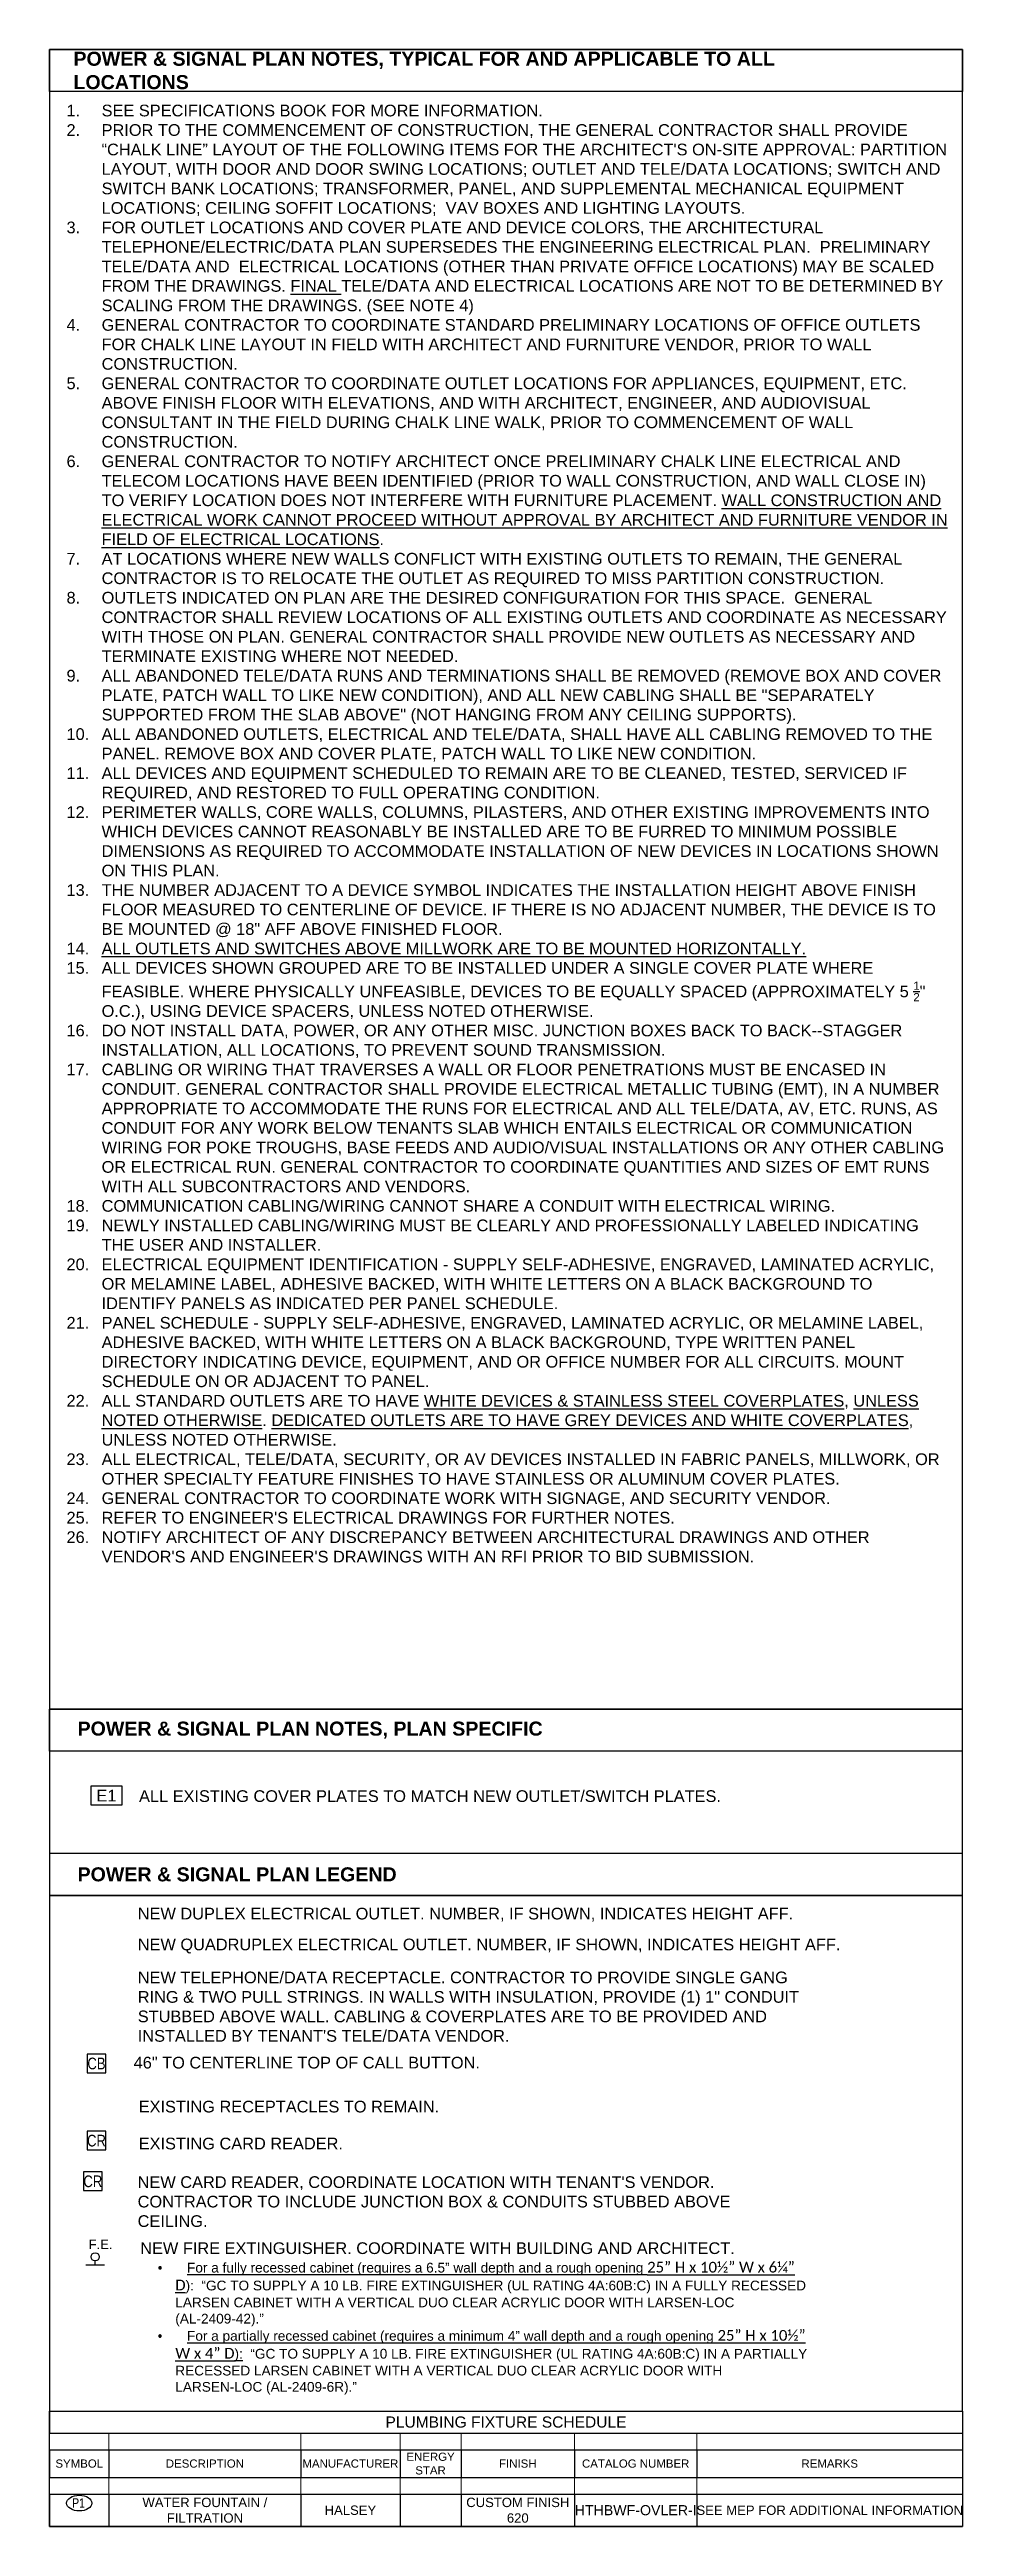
# Model space of a CAD drawing. Header units: inches. Extents: x 503 to 8577, y -31 to 2088.
# Drawn here: x 7797 to 8577, y -31 to 2088 of the extents above.
import ezdxf
from ezdxf.enums import TextEntityAlignment as Align

# ---------------------------------------------------------------- set-up
doc = ezdxf.new("R2010")
doc.units = ezdxf.units.IN
doc.header["$LTSCALE"] = 96
doc.header["$MEASUREMENT"] = 0
for name, color, linetype in [('A-Anno-PwrS', 7, 'Continuous'), ('A-Powr-Exst', 15, 'Continuous'), ('A-Powr-Neww', 4, 'Continuous'), ('Legend 300$0$A-Anno-PwrS', 7, 'Continuous'), ('Legend 300$0$A-Powr-Neww', 4, 'Continuous')]:
    doc.layers.add(name, color=color, linetype=linetype)
doc.styles.add('OTJ_Title1', font='swiss.ttf')
doc.styles.add('XFINE_0', font='swissl.ttf')
doc.styles.add('XFINE_1', font='swissl.ttf', dxfattribs={"height": 1.25})
doc.styles.add('XFINE_1-8', font='swissl.ttf', dxfattribs={"height": 10})

# ---------------------------------------------------------------- blocks, each defined once
blk = doc.blocks.new('multi-note')
at = {"color": 4}
blk.add_lwpolyline([(-1.67, -1), (1.67, -1), (1.67, 1), (-1.67, 1)], close=True, dxfattribs=at)
at = {"color": 0, "style": 'XFINE_0', "width": 0.8}
blk.add_attdef('MULTI-NOTE', text='', height=1, dxfattribs=at).set_placement((0, 0), align=Align.MIDDLE_CENTER)
blk = doc.blocks.new('A$C5B9C77E0')
at = {"linetype": 'Continuous', "lineweight": -3}
for points in [[(8, 0), (8, 3.4)], [(0, 0), (16, 0)]]:
    blk.add_lwpolyline(points, dxfattribs=at)
blk.add_circle((8, 6.8), 3.48, dxfattribs=at)
at = {"linetype": 'Continuous', "lineweight": -3, "insert": (2.4, 21.5), "char_height": 8, "width": 16.689, "attachment_point": 1, "style": 'XFINE_1-8'}
blk.add_mtext('F.E.', dxfattribs=at)
blk = doc.blocks.new('A$C63DA0F89')
at = {"color": 0, "linetype": 'ByBlock', "lineweight": -2}
blk.add_lwpolyline([(8.8, 0), (24.8, 0), (24.8, 16), (8.8, 16)], close=True, dxfattribs=at)
at = {"color": 0, "linetype": 'ByBlock', "lineweight": -2, "style": 'OTJ_Title1', "flags": 8}
blk.add_attdef('CODE', text='', height=8, dxfattribs=at).set_placement((16.8, 8), align=Align.MIDDLE)
blk = doc.blocks.new('*T199')
at = {"color": 0, "linetype": 'ByBlock', "lineweight": -2, "transparency": 16777216}
for p, q in [((0, 0), (780.4, 0)), ((0, 0), (0, -19)), ((780.4, 0), (780.4, -19)), ((50.8, -19), (780.4, -19)), ((0, -33.1), (0, -56.9)), ((50.8, -33.1), (50.8, -56.9)), ((214.8, -33.1), (214.8, -56.9)), ((299.6, -33.1), (351.9, -33.1)), ((299.6, -33.1), (299.6, -56.9)), ((351.9, -33.1), (351.9, -56.9)), ((448.7, -33.1), (448.7, -56.9)), ((553.5, -33.1), (553.5, -56.9)), ((780.4, -33.1), (780.4, -56.9)), ((299.6, -56.9), (351.9, -56.9)), ((0, -71.1), (0, -98.8)), ((50.8, -71.1), (50.8, -98.8)), ((214.8, -71.1), (214.8, -98.8)), ((299.6, -71.1), (299.6, -98.8)), ((351.9, -71.1), (351.9, -98.8)), ((448.7, -71.1), (448.7, -98.8)), ((553.5, -71.1), (553.5, -98.8)), ((780.4, -71.1), (780.4, -98.8))]:
    blk.add_line(p, q, dxfattribs=at)
at = {"color": 0, "lineweight": -2, "transparency": 16777216}
for p, q in [((0, -19), (50.8, -19)), ((0, -33.1), (299.6, -33.1)), ((351.9, -33.1), (780.4, -33.1)), ((0, -56.9), (299.6, -56.9)), ((351.9, -56.9), (780.4, -56.9)), ((0, -71.1), (780.4, -71.1)), ((0, -98.8), (780.4, -98.8))]:
    blk.add_line(p, q, dxfattribs=at)
at = {"layer": 'DefPoints', "color": 8, "linetype": 'ByBlock', "lineweight": 0, "transparency": 16777216}
for p, q in [((0, -19), (0, -33.1)), ((50.8, -19), (50.8, -33.1)), ((214.8, -19), (214.8, -33.1)), ((299.6, -19), (299.6, -33.1)), ((351.9, -19), (351.9, -33.1)), ((448.7, -19), (448.7, -33.1)), ((553.5, -19), (553.5, -33.1)), ((780.4, -19), (780.4, -33.1)), ((0, -56.9), (0, -71.1)), ((50.8, -56.9), (50.8, -71.1)), ((214.8, -56.9), (214.8, -71.1)), ((299.6, -56.9), (299.6, -71.1)), ((351.9, -56.9), (351.9, -71.1)), ((448.7, -56.9), (448.7, -71.1)), ((553.5, -56.9), (553.5, -71.1)), ((780.4, -56.9), (780.4, -71.1))]:
    blk.add_line(p, q, dxfattribs=at)
at = {"color": 0, "transparency": 16777216, "attachment_point": 5}
for s, insert, char_height, width, style in [('PLUMBING FIXTURE SCHEDULE', (390.2, -9.5), 9.516, 775.878, 'OTJ_Title1'), ('{\\fSwis721 BT|b0|i0|c0|p34;SYMBOL}', (25.4, -45), 7, 46.272, 'OTJ_Title1'), ('{\\fSwis721 BT|b0|i0|c0|p34;DESCRIPTION}', (132.8, -45), 7, 159.381, 'OTJ_Title1'), ('{\\fSwis721 BT|b0|i0|c0|p34;MANUFACTURER}', (257.2, -45), 7, 80.272, 'OTJ_Title1'), ('{\\fSwis721 BT|b0|i0|c0|p34;ENERGY STAR}', (325.7, -45), 7, 47.67, 'OTJ_Title1'), ('{\\fSwis721 BT|b0|i0|c0|p34;FINISH}', (400.3, -45), 7, 92.272, 'OTJ_Title1'), ('CATALOG NUMBER', (501.1, -45), 7, 100.227, 'OTJ_Title1'), ('REMARKS', (667, -45), 7, 222.378, 'OTJ_Title1'), ('WATER FOUNTAIN / FILTRATION', (132.8, -84.9), 8, 159.381, 'XFINE_1-8'), ('HALSEY', (257.2, -84.9), 8, 80.272, 'XFINE_1-8'), ('CUSTOM FINISH 620', (400.3, -84.9), 8, 92.272, 'XFINE_1-8'), ('{\\H1.0833x;\\C256;HTHBWF-OVLER-I}', (501.1, -84.9), 8, 100.227, 'XFINE_1-8'), ('SEE MEP FOR ADDITIONAL INFORMATION', (667, -84.9), 8, 222.378, 'XFINE_1-8')]:
    blk.add_mtext(s, dxfattribs=dict(at, insert=insert, char_height=char_height, width=width, style=style))
blk = doc.blocks.new('A$C727C1CD3')
at = {"color": 0, "linetype": 'ByBlock', "lineweight": -2}
blk.add_ellipse((13.7, 6.7), major_axis=(10.8, 0), ratio=0.619048, dxfattribs=at)
at = {"layer": 'Legend 300$0$A-Powr-Neww', "style": 'XFINE_1', "width": 0.8, "flags": 8}
blk.add_attdef('EQUIP', text='', height=8, dxfattribs=at).set_placement((15, 7), align=Align.MIDDLE)

msp = doc.modelspace()

# ---------------------------------------------------------------- linework, layer by layer
at = {"layer": 'A-Anno-PwrS', "color": 5}
for points in [[(7796.5, 2088.1), (8576.9, 2088.1), (8576.9, 2052.1), (7796.5, 2052.1)], [(7796.5, 668.4), (8576.9, 668.6), (8576.9, 2088.1), (7796.5, 2088.1)], [(7796.5, 509), (8576.9, 509), (8576.9, 668.4), (7796.5, 668.4)], [(7796.5, 68), (8576.9, 68), (8576.9, 509), (7796.5, 509)], [(7796.5, 68), (8576.9, 68), (8576.9, -30.8), (7796.5, -30.8)]]:
    msp.add_lwpolyline(points, close=True, dxfattribs=at)
msp.add_lwpolyline([(8576.9, 632.4), (7796.5, 632.4), (7796.5, 668.4), (8576.9, 668.4)], dxfattribs=at)
at = {"layer": 'Legend 300$0$A-Anno-PwrS', "color": 5}
msp.add_lwpolyline([(8576.9, 545), (7796.5, 545), (7796.5, 509), (8576.9, 509)], dxfattribs=at)

# ---------------------------------------------------------------- block references
msp.add_blockref('*T199', (7796.5, 68))
at = {"layer": 'A-Anno-PwrS'}
ref = msp.add_blockref('multi-note', (7845.1, 594.4), dxfattribs=dict(at, xscale=8, yscale=8, zscale=8))
ref.add_attrib('MULTI-NOTE', 'E1', dxfattribs={"layer": '0', "color": 0, "height": 10, "style": 'XFINE_1-8'}).set_placement((7845.1, 594.4), align=Align.MIDDLE_CENTER)
ref = msp.add_blockref('A$C727C1CD3', (7808.2, -17.5), dxfattribs=at)
ref.add_attrib('EQUIP', 'P1', dxfattribs={"layer": 'Legend 300$0$A-Powr-Neww', "height": 8, "style": 'XFINE_1', "width": 0.8, "flags": 8}).set_placement((7821.3, -10.6), align=Align.MIDDLE)
at = {"layer": 'A-Powr-Exst'}
ref = msp.add_blockref('A$C63DA0F89', (7819.8, 291.3), dxfattribs=at)
ref.add_attrib('CODE', 'CR', dxfattribs={"layer": '0', "color": 0, "linetype": 'ByBlock', "lineweight": -2, "height": 10, "style": 'OTJ_Title1', "width": 0.8, "flags": 8}).set_placement((7836.6, 299.3), align=Align.MIDDLE)
at = {"layer": 'A-Powr-Neww', "color": 4, "linetype": 'Continuous', "lineweight": -3}
ref = msp.add_blockref('A$C63DA0F89', (7819.8, 357.3), dxfattribs=at)
ref.add_attrib('CODE', 'CB', dxfattribs={"layer": '0', "color": 0, "linetype": 'ByBlock', "lineweight": -2, "height": 10, "style": 'OTJ_Title1', "width": 0.8, "flags": 8}).set_placement((7836.6, 365.3), align=Align.MIDDLE)
at = {"layer": 'A-Powr-Neww', "color": 4, "linetype": 'Continuous', "lineweight": -3, "transparency": 33554687}
ref = msp.add_blockref('A$C63DA0F89', (7816.7, 256.5), dxfattribs=at)
ref.add_attrib('CODE', 'CR', dxfattribs={"layer": '0', "color": 0, "linetype": 'ByBlock', "lineweight": -2, "height": 10, "style": 'OTJ_Title1', "width": 0.8, "flags": 8}).set_placement((7833.5, 264.5), align=Align.MIDDLE)
at = {"layer": 'A-Powr-Neww', "color": 4, "linetype": 'Continuous', "lineweight": -3}
msp.add_blockref('A$C5B9C77E0', (7827.5, 193.1), dxfattribs=at)

# ---------------------------------------------------------------- texts
at = {"char_height": 12, "attachment_point": 4, "style": 'OTJ_Title1'}
for s, insert, width in [('{\\fSwis721 Lt BT|b1|i0|c0|p34;POWER & SIGNAL PLAN NOTES, TYPICAL FOR AND APPLICABLE TO ALL LOCATIONS}', (7816.9, 2070.1), 648.534), ('{\\fSwis721 BT|b1|i0|c0|p34;POWER & SIGNAL PLAN NOTES, PLAN SPECIFIC}', (7820.4, 650.4), 634.701), ('{\\fSwis721 BT|b1|i0|c0|p34;POWER & SIGNAL PLAN LEGEND}', (7820.4, 527), 620.698)]:
    msp.add_mtext(s, dxfattribs=dict(at, insert=insert, width=width))
note = msp.add_mtext_static_columns([''] * 2, width=753, gutter_width=40.4, height=0, dxfattribs=dict(insert=(7811, 2040.9), char_height=10, attachment_point=1, style='XFINE_1-8'))
for column, words in zip([note] + note.columns.linked_columns, ['\\A1;\\pi-30,l30,t30;1.^ISEE SPECIFICATIONS BOOK FOR MORE INFORMATION.\\P2.^IPRIOR TO THE COMMENCEMENT OF CONSTRUCTION, THE GENERAL CONTRACTOR SHALL PROVIDE “CHALK LINE” LAYOUT OF THE FOLLOWING ITEMS FOR THE ARCHITECT\'S ON-SITE APPROVAL: PARTITION LAYOUT, WITH DOOR AND DOOR SWING LOCATIONS; OUTLET AND TELE/DATA LOCATIONS; SWITCH AND SWITCH BANK LOCATIONS; TRANSFORMER, PANEL, AND SUPPLEMENTAL MECHANICAL EQUIPMENT LOCATIONS; CEILING SOFFIT LOCATIONS;  VAV BOXES AND LIGHTING LAYOUTS.\\P3.^IFOR OUTLET LOCATIONS AND COVER PLATE AND DEVICE COLORS, THE ARCHITECTURAL TELEPHONE/ELECTRIC/DATA PLAN SUPERSEDES THE ENGINEERING ELECTRICAL PLAN.  PRELIMINARY TELE/DATA AND  ELECTRICAL LOCATIONS (OTHER THAN PRIVATE OFFICE LOCATIONS) MAY BE SCALED FROM THE DRAWINGS. {\\LFINAL} TELE/DATA AND ELECTRICAL LOCATIONS ARE NOT TO BE DETERMINED BY SCALING FROM THE DRAWINGS. (SEE NOTE 4)\\P4.^IGENERAL CONTRACTOR TO COORDINATE STANDARD PRELIMINARY LOCATIONS OF OFFICE OUTLETS  FOR CHALK LINE LAYOUT IN FIELD WITH ARCHITECT AND FURNITURE VENDOR, PRIOR TO WALL CONSTRUCTION.\\P5.^IGENERAL CONTRACTOR TO COORDINATE OUTLET LOCATIONS FOR APPLIANCES, EQUIPMENT, ETC. ABOVE FINISH FLOOR WITH ELEVATIONS, AND WITH ARCHITECT, ENGINEER, AND AUDIOVISUAL CONSULTANT IN THE FIELD DURING CHALK LINE WALK, PRIOR TO COMMENCEMENT OF WALL CONSTRUCTION.\\P6.^IGENERAL CONTRACTOR TO NOTIFY ARCHITECT ONCE PRELIMINARY CHALK LINE ELECTRICAL AND TELECOM LOCATIONS HAVE BEEN IDENTIFIED (PRIOR TO WALL CONSTRUCTION, AND WALL CLOSE IN) TO VERIFY LOCATION DOES NOT INTERFERE WITH FURNITURE PLACEMENT. {\\LWALL CONSTRUCTION AND ELECTRICAL WORK CANNOT PROCEED WITHOUT APPROVAL BY ARCHITECT AND FURNITURE VENDOR IN FIELD OF ELECTRICAL LOCATIONS}.\\P7.^IAT LOCATIONS WHERE NEW WALLS CONFLICT WITH EXISTING OUTLETS TO REMAIN, THE GENERAL CONTRACTOR IS TO RELOCATE THE OUTLET AS REQUIRED TO MISS PARTITION CONSTRUCTION.\\P8.^IOUTLETS INDICATED ON PLAN ARE THE DESIRED CONFIGURATION FOR THIS SPACE.  GENERAL CONTRACTOR SHALL REVIEW LOCATIONS OF ALL EXISTING OUTLETS AND COORDINATE AS NECESSARY WITH THOSE ON PLAN. GENERAL CONTRACTOR SHALL PROVIDE NEW OUTLETS AS NECESSARY AND TERMINATE EXISTING WHERE NOT NEEDED.\\P9.^IALL ABANDONED TELE/DATA RUNS AND TERMINATIONS SHALL BE REMOVED (REMOVE BOX AND COVER PLATE, PATCH WALL TO LIKE NEW CONDITION), AND ALL NEW CABLING SHALL BE "SEPARATELY SUPPORTED FROM THE SLAB ABOVE" (NOT HANGING FROM ANY CEILING SUPPORTS).  \\P10.^IALL ABANDONED OUTLETS, ELECTRICAL AND TELE/DATA, SHALL HAVE ALL CABLING REMOVED TO THE PANEL. REMOVE BOX AND COVER PLATE, PATCH WALL TO LIKE NEW CONDITION.\\P11.^IALL DEVICES AND EQUIPMENT SCHEDULED TO REMAIN ARE TO BE CLEANED, TESTED, SERVICED IF REQUIRED, AND RESTORED TO FULL OPERATING CONDITION.\\P12.^IPERIMETER WALLS, CORE WALLS, COLUMNS, PILASTERS, AND OTHER EXISTING IMPROVEMENTS INTO WHICH DEVICES CANNOT REASONABLY BE INSTALLED ARE TO BE FURRED TO MINIMUM POSSIBLE DIMENSIONS AS REQUIRED TO ACCOMMODATE INSTALLATION OF NEW DEVICES IN LOCATIONS SHOWN ON THIS PLAN. \\P13.^ITHE NUMBER ADJACENT TO A DEVICE SYMBOL INDICATES THE INSTALLATION HEIGHT ABOVE FINISH FLOOR MEASURED TO CENTERLINE OF DEVICE. IF THERE IS NO ADJACENT NUMBER, THE DEVICE IS TO BE MOUNTED @ 18" AFF ABOVE FINISHED FLOOR.\\P14.^I{\\LALL OUTLETS AND SWITCHES ABOVE MILLWORK ARE TO BE MOUNTED HORIZONTALLY.\\P}15.^IALL DEVICES SHOWN GROUPED ARE TO BE INSTALLED UNDER A SINGLE COVER PLATE WHERE FEASIBLE. WHERE PHYSICALLY UNFEASIBLE, DEVICES TO BE EQUALLY SPACED (APPROXIMATELY 5 {\\H0.7x;\\S1/2;}" O.C.), USING DEVICE SPACERS, UNLESS NOTED OTHERWISE.\\P16.^IDO NOT INSTALL DATA, POWER, OR ANY OTHER MISC. JUNCTION BOXES BACK TO BACK--STAGGER INSTALLATION, ALL LOCATIONS, TO PREVENT SOUND TRANSMISSION.\\P17.^ICABLING OR WIRING THAT TRAVERSES A WALL OR FLOOR PENETRATIONS MUST BE ENCASED IN CONDUIT. GENERAL CONTRACTOR SHALL PROVIDE ELECTRICAL METALLIC TUBING (EMT), IN A NUMBER APPROPRIATE TO ACCOMMODATE THE RUNS FOR ELECTRICAL AND ALL TELE/DATA, AV, ETC. RUNS, AS CONDUIT FOR ANY WORK BELOW TENANTS SLAB WHICH ENTAILS ELECTRICAL OR COMMUNICATION WIRING FOR POKE TROUGHS, BASE FEEDS AND AUDIO/VISUAL INSTALLATIONS OR ANY OTHER CABLING OR ELECTRICAL RUN. GENERAL CONTRACTOR TO COORDINATE QUANTITIES AND SIZES OF EMT RUNS WITH ALL SUBCONTRACTORS AND VENDORS.\\P18.^ICOMMUNICATION CABLING/WIRING CANNOT SHARE A CONDUIT WITH ELECTRICAL WIRING.\\P19.^INEWLY INSTALLED CABLING/WIRING MUST BE CLEARLY AND PROFESSIONALLY LABELED INDICATING THE USER AND INSTALLER.\\P20.^IELECTRICAL EQUIPMENT IDENTIFICATION - SUPPLY SELF-ADHESIVE, ENGRAVED, LAMINATED ACRYLIC, OR MELAMINE LABEL, ADHESIVE BACKED, WITH WHITE LETTERS ON A BLACK BACKGROUND TO IDENTIFY PANELS AS INDICATED PER PANEL SCHEDULE.\\P21.^IPANEL SCHEDULE - SUPPLY SELF-ADHESIVE, ENGRAVED, LAMINATED ACRYLIC, OR MELAMINE LABEL, ADHESIVE BACKED, WITH WHITE LETTERS ON A BLACK BACKGROUND, TYPE WRITTEN PANEL DIRECTORY INDICATING DEVICE, EQUIPMENT, AND OR OFFICE NUMBER FOR ALL CIRCUITS. MOUNT SCHEDULE ON OR ADJACENT TO PANEL.\\P22.^IALL STANDARD OUTLETS ARE TO HAVE {\\LWHITE DEVICES & STAINLESS STEEL COVERPLATES}, {\\LUNLESS NOTED OTHERWISE}. {\\LDEDICATED OUTLETS ARE TO HAVE GREY DEVICES AND WHITE COVERPLATES}, UNLESS NOTED OTHERWISE.  \\P23.^IALL ELECTRICAL, TELE/DATA, SECURITY, OR AV DEVICES INSTALLED IN FABRIC PANELS, MILLWORK, OR OTHER SPECIALTY FEATURE FINISHES TO HAVE STAINLESS OR ALUMINUM COVER PLATES.\\P24.^IGENERAL CONTRACTOR TO COORDINATE WORK WITH SIGNAGE, AND SECURITY VENDOR.\\P25.^IREFER TO ENGINEER\'S ELECTRICAL DRAWINGS FOR FURTHER NOTES.\\P26.^INOTIFY ARCHITECT OF ANY DISCREPANCY BETWEEN ARCHITECTURAL DRAWINGS AND OTHER VENDOR\'S AND ENGINEER\'S DRAWINGS WITH AN RFI PRIOR TO BID SUBMISSION.', '']):
    column.text = words
at = {"layer": 'A-Anno-PwrS', "char_height": 10, "attachment_point": 1, "style": 'XFINE_1-8'}
for s, insert, width in [('ALL EXISTING COVER PLATES TO MATCH NEW OUTLET/SWITCH PLATES. ', (7873, 599), 568.444), ('NEW DUPLEX ELECTRICAL OUTLET. NUMBER, IF SHOWN, INDICATES HEIGHT AFF.', (7871.9, 498.5), 584.523), ('NEW QUADRUPLEX ELECTRICAL OUTLET. NUMBER, IF SHOWN, INDICATES HEIGHT AFF.', (7871.9, 472.1), 584.523), ('NEW TELEPHONE/DATA RECEPTACLE. CONTRACTOR TO PROVIDE SINGLE GANG RING & TWO PULL STRINGS. IN WALLS WITH INSULATION, PROVIDE (1) 1" CONDUIT STUBBED ABOVE WALL. CABLING & COVERPLATES ARE TO BE PROVIDED AND INSTALLED BY TENANT\'S TELE/DATA VENDOR.', (7871.9, 443.9), 584.523), ('46" TO CENTERLINE TOP OF CALL BUTTON.', (7868.4, 371), 584.523), ('EXISTING RECEPTACLES TO REMAIN.', (7872.7, 333.4), 584.523), ('EXISTING CARD READER.', (7872.7, 301.8), 584.523), ('NEW FIRE EXTINGUISHER. COORDINATE WITH BUILDING AND ARCHITECT.  \\P\\pi-15,l30;{\\fSymbol|b0|i0|c2|p18;\\H0.83333x;·^I\\fArial|b0|i0|c0|p34;\\LFor a fully recessed cabinet (requires a 6.5” wall depth and a rough opening \\fCalibri|b0|i0|c0|p34;\\H1.1x;25” H x 10½” W x 6¼” D\\fArial|b0|i0|c0|p34;\\H0.90909x;\\l):\\~ “GC TO SUPPLY A 10 LB. FIRE EXTINGUISHER (UL RATING 4A:60B:C) IN A FULLY RECESSED LARSEN CABINET WITH A VERTICAL DUO CLEAR ACRYLIC DOOR WITH LARSEN-LOC (AL-2409-42).”\\P\\fSymbol|b0|i0|c2|p18;·^I\\fArial|b0|i0|c0|p34;\\LFor a partially recessed cabinet (requires a minimum 4” wall depth and a rough opening \\fCalibri|b0|i0|c0|p34;\\H1.1x;25” H x 10½” W x 4” D\\fArial|b0|i0|c0|p34;\\H0.90909x;):\\l\\~ “GC TO SUPPLY A 10 LB. FIRE EXTINGUISHER (UL RATING 4A:60B:C) IN A PARTIALLY RECESSED LARSEN CABINET WITH A VERTICAL DUO CLEAR ACRYLIC DOOR WITH LARSEN-LOC (AL-2409-6R).”}', (7874, 212.3), 571.44)]:
    msp.add_mtext(s, dxfattribs=dict(at, insert=insert, width=width))
at = {"layer": 'A-Anno-PwrS', "transparency": 33554687, "insert": (7871.8, 268.8), "char_height": 10, "width": 566.924, "attachment_point": 1, "style": 'XFINE_1-8'}
msp.add_mtext("NEW CARD READER, COORDINATE LOCATION WITH TENANT'S VENDOR. CONTRACTOR TO INCLUDE JUNCTION BOX & CONDUITS STUBBED ABOVE CEILING.", dxfattribs=at)

doc.saveas('drawing.dxf')
